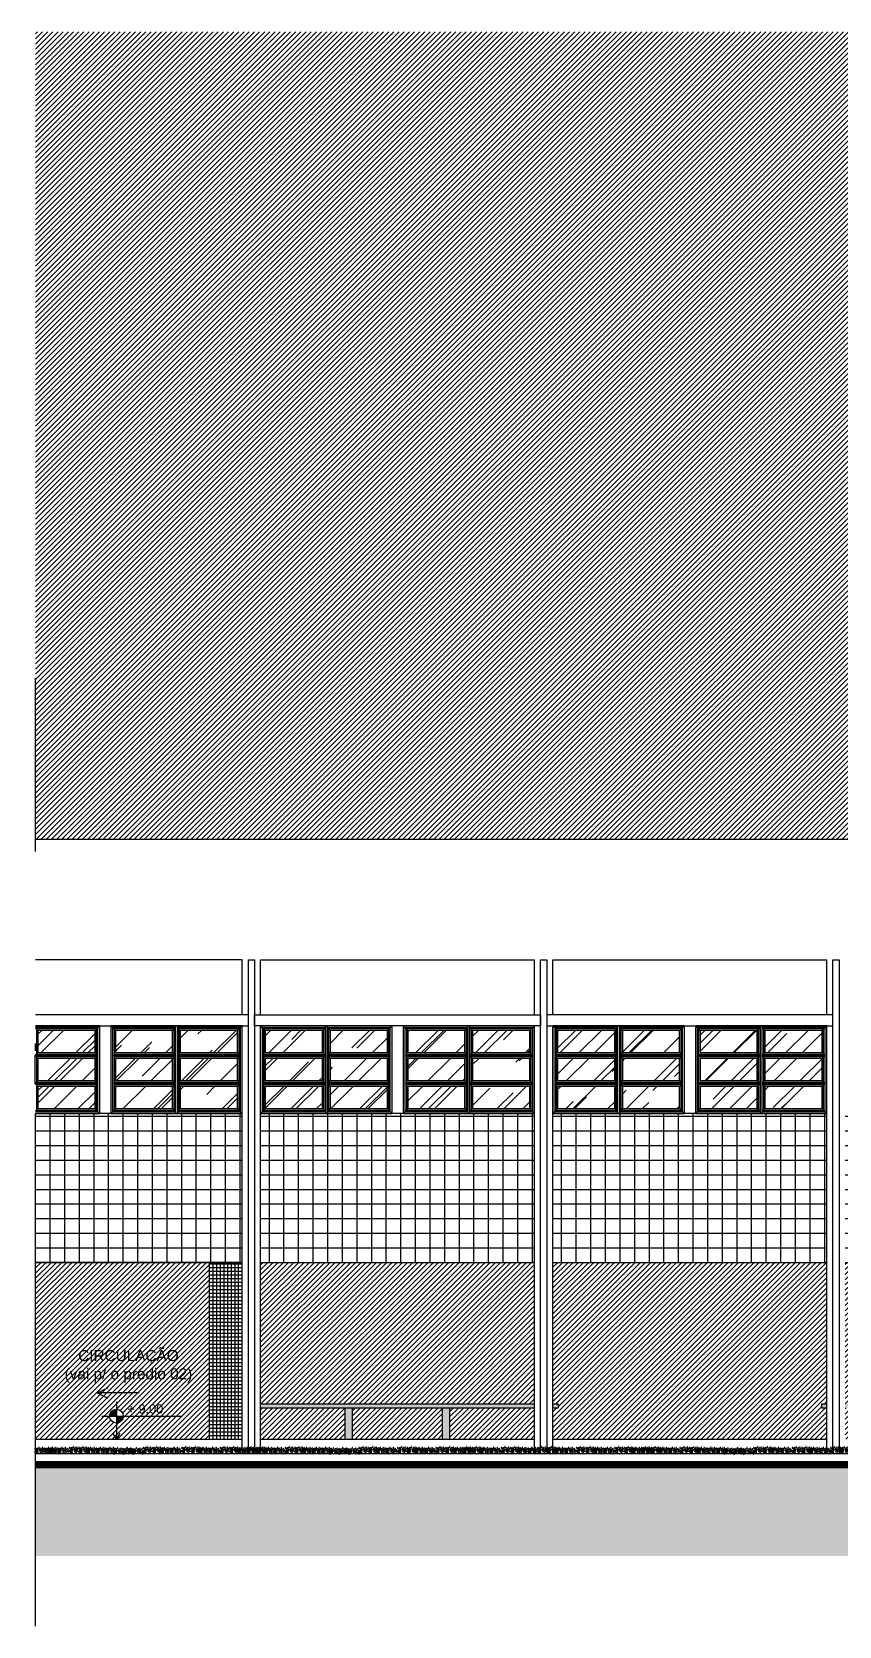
# Model space of a CAD drawing. Header units: metres. Extents: x 2440 to 5689, y 77 to 398.
# Drawn here: x 3749.3 to 3760.35, y 177.02 to 198.84 of the extents above; entities that cross this region are included whole.
import ezdxf

# ---------------------------------------------------------------- set-up
doc = ezdxf.new("R2010")
doc.units = ezdxf.units.M
doc.header["$LTSCALE"] = 7
doc.header["$MEASUREMENT"] = 0
doc.linetypes.add('DASHDOT', pattern=[1, 0.5, -0.25, 0, -0.25])
for name, color, linetype in [('COTA DE NÍVEL', 7, 'Continuous'), ('HACHURA', 251, 'Continuous'), ('HACHURA PISOS', 250, 'Continuous'), ('PENA 01', 1, 'Continuous'), ('PENA 02', 2, 'Continuous'), ('PENA 03', 3, 'Continuous'), ('PENA 06', 6, 'Continuous'), ('VEG_PLANTAS', 94, 'Continuous')]:
    doc.layers.add(name, color=color, linetype=linetype)
doc.layers.add('texto', color=3, linetype='Continuous', lineweight=25)
doc.styles.add('GRAF', font='GRAF.SHX')
doc.styles.add('Luana', font='arial.ttf')

# ---------------------------------------------------------------- blocks, each defined once
blk = doc.blocks.new('SDFSDF')
at = {"layer": 'HACHURA'}
h = blk.add_hatch(dxfattribs=at)
h.set_pattern_fill('AR-RROOF', color=256, scale=0.5, angle=45, style=0)
h.set_pattern_definition([(45, (-1.735000000000582, 0.06499999999999773), (0.4242640687119287, 1.131370849898476), [7.5, -1, 2.5, -0.5]), (45, (-1.441550685808165, 0.7120027047856887), (-0.8237794000823279, 0.1166726188957805), [1.5, -0.165, 3, -0.375]), (45, (-1.858743686708228, 0.5422970773009173), (1.60159685938753, 2.075358402782517), [4, -0.7, 2, -0.5])])
h.paths.add_polyline_path([(-0.9537500000005821, 1.135000000000019), (-1.735000000000582, 1.135000000000019), (-1.735000000000127, 0.8316667000001132), (-0.9537500000001273, 0.8316667000001132)])
h.paths.add_polyline_path([(-0.9537500000001273, 0.7516667000001291), (-1.735000000000127, 0.7516667000001291), (-1.735000000000582, 0.4483333300001107), (-0.9537500000005821, 0.4483333300001107)])
h.paths.add_polyline_path([(-0.9537500000005821, 0.368333330000098), (-1.735000000000582, 0.3683333300000982), (-1.735000000000582, 0.06500000000011141), (-0.9537500000005821, 0.06500000000011141)])
h.paths.add_polyline_path([(-0.06500000000050932, 0.3683333299999845), (-0.8487500000010186, 0.3683333300000982), (-0.8487500000010186, 0.06500000000011141), (-0.0650000000005091, 0.06499999999999773)])
h.paths.add_polyline_path([(-0.06500000000005435, 0.7516667000000155), (-0.8487500000005639, 0.7516667000001291), (-0.8487500000010186, 0.4483333300001107), (-0.06500000000050954, 0.448333329999997)])
h.paths.add_polyline_path([(-0.0650000000005091, 1.134999999999906), (-0.8487500000010186, 1.135000000000019), (-0.8487500000005639, 0.8316667000001132), (-0.06500000000005457, 0.8316666999999995)])
at = {"layer": 'PENA 01'}
for p, q in [((-1.774999999999636, 1.175000000000011), (-1.774999999999636, 0.02500000000011937)), ((-0.9137500000008003, 1.200000000000017), (-0.9137500000008003, 1.13686837721616e-13)), ((-0.8887500000008004, 1.200000000000017), (-0.8887500000008004, 1.13686837721616e-13)), ((-0.8887500000000728, 1.175000000000011), (-0.8887500000000728, 0.02500000000011937))]:
    blk.add_line(p, q, dxfattribs=at)
for points in [[(0, 1.199999999999903), (-1.800000000000182, 1.200000000000017), (-1.800000000000182, 1.13686837721616e-13), (0, 0)], [(-1.774999999999181, 0.7916667000001212), (-0.9137499999992542, 0.7916667000001212), (-0.913749999999709, 1.175000000000011), (-1.774999999999636, 1.175000000000011)], [(-1.754999999999654, 0.8116667000001314), (-0.9337499999996908, 0.8116667000001314), (-0.9337500000001455, 1.155000000000001), (-1.755000000000109, 1.155000000000001)], [(-1.735000000000127, 0.8316667000001132), (-0.9537500000001273, 0.8316667000001132), (-0.9537500000005821, 1.135000000000019), (-1.735000000000582, 1.135000000000019)], [(-0.888749999999618, 0.7916667000001212), (-0.02499999999918145, 0.7916667000000075), (-0.0249999999996362, 1.174999999999898), (-0.8887500000000728, 1.175000000000011)], [(-0.868750000000091, 0.8116667000001314), (-0.04499999999961801, 0.8116667000000177), (-0.04500000000007276, 1.154999999999887), (-0.8687500000005457, 1.155000000000001)], [(-0.8487500000005639, 0.8316667000001132), (-0.06500000000005457, 0.8316666999999995), (-0.06500000000050932, 1.134999999999906), (-0.8487500000010186, 1.135000000000019)], [(-1.774999999999636, 0.4083333300001186), (-0.913749999999709, 0.4083333300001186), (-0.9137499999992542, 0.7916667000001212), (-1.774999999999181, 0.7916667000001212)], [(-1.755000000000109, 0.4283333300001004), (-0.9337500000001455, 0.4283333300001004), (-0.9337499999996908, 0.7716667000001394), (-1.754999999999654, 0.7716667000001394)], [(-1.735000000000582, 0.4483333300001107), (-0.9537500000005821, 0.4483333300001107), (-0.9537500000001273, 0.7516667000001291), (-1.735000000000127, 0.7516667000001291)], [(-0.8887500000000728, 0.4083333300001186), (-0.0249999999996362, 0.4083333300000049), (-0.02499999999918145, 0.7916667000000075), (-0.888749999999618, 0.7916667000001212)], [(-0.8687500000005457, 0.4283333300001004), (-0.04500000000007276, 0.4283333299999867), (-0.04499999999961801, 0.7716667000000257), (-0.868750000000091, 0.7716667000001394)], [(-0.8487500000010186, 0.4483333300001107), (-0.06500000000050932, 0.448333329999997), (-0.06500000000005457, 0.7516667000000155), (-0.8487500000005639, 0.7516667000001291)], [(-1.774999999999636, 0.02500000000011937), (-0.913749999999709, 0.02500000000011937), (-0.913749999999709, 0.4083333300001186), (-1.774999999999636, 0.4083333300001186)], [(-1.755000000000109, 0.04500000000010118), (-0.9337500000001455, 0.04500000000010118), (-0.9337500000001455, 0.3883333300001084), (-1.755000000000109, 0.3883333300001084)], [(-1.735000000000582, 0.06500000000011141), (-0.9537500000005821, 0.06500000000011141), (-0.9537500000005821, 0.3683333300000982), (-1.735000000000582, 0.3683333300000982)], [(-0.8887500000000728, 0.02500000000011937), (-0.0249999999996362, 0.02500000000000568), (-0.0249999999996362, 0.4083333300000049), (-0.8887500000000728, 0.4083333300001186)], [(-0.8687500000005457, 0.04500000000010118), (-0.04500000000007276, 0.04499999999998749), (-0.04500000000007276, 0.3883333299999947), (-0.8687500000005457, 0.3883333300001084)], [(-0.8487500000010186, 0.06500000000011141), (-0.06500000000050932, 0.06499999999999773), (-0.06500000000050932, 0.3683333299999845), (-0.8487500000010186, 0.3683333300000982)]]:
    blk.add_lwpolyline(points, close=True, dxfattribs=at)
for points in [[(-1.800000000000182, 1.200000000000102), (-1.735000000000582, 1.135000000000019)], [(-0.913749999999709, 1.175000000000011), (-1.774999999999636, 1.175000000000011), (-1.774999999999636, 0.02500000000011937), (-0.913749999999709, 0.02500000000011937)], [(-1.774999999999636, 0.02500000000011937), (-0.913749999999709, 0.02500000000011937), (-0.913749999999709, 1.175000000000011), (-1.774999999999636, 1.175000000000011)], [(-0.9537500000005821, 1.135000000000019), (-0.913749999999709, 1.175000000000011)], [(-0.8887500000000728, 0.02500000000011937), (-0.0249999999996362, 0.02500000000000568), (-0.0249999999996362, 1.174999999999898), (-0.8887500000000728, 1.175000000000011)], [(-0.8887500000000728, 1.175000000000011), (-0.8487500000010186, 1.135000000000019)], [(-0.06500000000050932, 1.134999999999906), (0, 1.199999999999989)], [(-0.9537500000001273, 0.8316667000001132), (-0.9137499999992542, 0.7916667000001212)], [(-0.9537500000001273, 0.7516667000001291), (-0.9137499999992542, 0.7916667000001212)], [(-0.8487500000005639, 0.8316667000001132), (-0.888749999999618, 0.7916667000001212)], [(-0.888749999999618, 0.7916667000001212), (-0.8487500000005639, 0.7516667000001291)], [(-0.06500000000005457, 0.8316666999999995), (-0.02499999999918145, 0.7916667000000075)], [(-0.06500000000005457, 0.7516667000000155), (-0.02499999999918145, 0.7916667000000075)], [(-0.9537500000005821, 0.4483333300001107), (-0.913749999999709, 0.4083333300001186)], [(-0.8487500000010186, 0.4483333300001107), (-0.8887500000000728, 0.4083333300001186)], [(-0.06500000000050932, 0.448333329999997), (-0.0249999999996362, 0.4083333300000049)], [(-0.9537500000005821, 0.3683333300000982), (-0.913749999999709, 0.4083333300001186)], [(-0.8887500000000728, 0.4083333300001186), (-0.8487500000010186, 0.3683333300000982)], [(-0.06500000000050932, 0.3683333299999845), (-0.0249999999996362, 0.4083333300000049)], [(-1.735000000000582, 0.06500000000011141), (-1.800000000000182, 0)], [(-0.9537500000005821, 0.06500000000011141), (-0.913749999999709, 0.02500000000011937)], [(-0.8487500000010186, 0.06500000000011141), (-0.8887500000000728, 0.02500000000011937)], [(-0.06500000000050932, 0.06499999999999773), (0, -8.526512829121202e-14)]]:
    blk.add_lwpolyline(points, dxfattribs=at)
blk = doc.blocks.new('NIV02')
h = blk.add_hatch(color=256)
h.paths.add_polyline_path([(-43.08798214372393, -49.02922773002917, 0.4142135623730951), (-44.59234559443733, -50.53359118074257), (-43.08798214372393, -50.53359118074257)])
h.paths.add_polyline_path([(-43.08798214372393, -52.03795463145597, 0.4142135623730951), (-41.58361869301053, -50.53359118074257), (-43.08798214372393, -50.53359118074257)])
for p, q in [((-43.08798214372393, -47.3822175101738), (-43.08798214372393, -55.57883228363895)), ((-46.27430931333186, -50.53359118074257), (-28.67982759653792, -50.53359118074257))]:
    blk.add_line(p, q)
blk.add_lwpolyline([(-42.35976431650299, -54.31752200791485), (-43.08798214372393, -55.57883228363895), (-43.81619997094488, -54.31752200791485)])
blk.add_circle((-43.08798214372393, -50.53359118074257), 1.504363450713398)
at = {"style": 'GRAF'}
blk.add_attdef('ELEV', (-40.66293629551796, -49.96256487468508), '', height=1.261310275724094, dxfattribs=at)
blk = doc.blocks.new('cacho6')
for centre, radius in [((-0.4162314897766209, 0.2422481668974825), 0.018353002582938), ((-0.3253869985356631, 0.2837365421311855), 0.0155581419045886), ((-0.2553069579882532, 0.2603993304662548), 0.0103822299248157), ((-0.1592713517848807, 0.3096667754603004), 0.0082006619767601), ((-0.0424712857318923, 0.2215039792806355), 0.0116054156875608), ((0.0146309651204746, 0.2526202607059105), 0.0183358022910445), ((0.1277052912489012, 0.2837365421309226), 0.0155581419045886), ((0.197785331796311, 0.2603993304659902), 0.0103822299248157), ((0.2938209379996834, 0.3096667754600357), 0.0082006619767601), ((0.4106210040526719, 0.2215039792803708), 0.0116054156875608), ((0.4677232549050388, 0.2526202607056458), 0.0183358022910445)]:
    blk.add_circle(centre, radius)
blk.add_arc((0.0368608000079434, 0.2422481668972178), 0.018353002582938, 202.9972204517854, 106.9767355820522)
for points, knots in [([(0, 0), (0.0168866115852637, 0.0129986778744744), (0.0487822139055965, 0.0389975826048446), (-0.0348721634708511, 0.0094002811660534), (-0.0423037393430548, 0.0945211168862947), (-0.0622960062190003, 0.0178862296488571), (-0.1764361591630603, 0.07331009418915), (-0.0405341420246117, 0.0710347041745649), (0.0784166213317121, 0.1167524509603481), (-0.0488515351239869, 0.0777765045061667), (0.0272239206148726, 0.2140740318109557), (-0.0667766707535122, 0.0680650442400808), (-0.0757106310377651, 0.2553915126321051), (-0.1038089232166186, 0.0707165699342998), (-0.1610390547265439, 0.2146285296095876), (0.0421737746973463, 0.2566836193728701), (-0.2970566023272596, 0.3037150450867507), (-0.125540831028971, 0.1125482674422749), (-0.2282824235411311, 0.2099274555710107), (-0.3212696669170469, 0.0939032807642519), (-0.1294788074087165, 0.1219606013547061), (-0.3501784961230925, -0.0046334894679667), (-0.3104480048872489, 0.1421474320336333), (-0.2526543876659986, 0.2297172060601529), (-0.4529463456651542, 0.2302710205234977), (-0.2719371325075599, 0.1279642726088586), (-0.4055539254846821, 0.0645002587488755), (-0.4478840796213321, 0.1295191552484312), (-0.4633377620424, 0.2183871557367745), (-0.5219578574532023, 0.1325064498414825), (-0.4277693066027127, 0.0909797677271431), (-0.4436301057888841, 0.0307177892529378), (-0.4530922897845642, 2.558e-13)], [0.0119653373187085, 0.0119653373187085, 0.0119653373187085, 0.0119653373187085, 0.0826093972063695, 0.1695586416530286, 0.2430435373258136, 0.2994075536037553, 0.4003944734615301, 0.5947086107148307, 0.690457771005494, 0.7856281890927757, 0.8915804121933081, 1.001822525838758, 1.123847518083621, 1.25155969898691, 1.356811214961988, 1.528140780572524, 1.78369963763388, 1.951889237564539, 2.052489614086571, 2.190103623799917, 2.31820733469182, 2.515510428153343, 2.701394114339793, 2.792269043503961, 2.948062415445121, 3.123128639304652, 3.249217463897882, 3.402203775967889, 3.477690971567545, 3.561629637085665, 3.701910996068317, 3.843182048075233, 3.843182048075233, 3.843182048075233, 3.843182048075233]), ([(0.4530922897845642, -2.647e-13), (0.4699789013698421, 0.0129986778742097), (0.5018745036901607, 0.0389975826045799), (0.4182201263137131, 0.0094002811657905), (0.4107885504415095, 0.0945211168860318), (0.3907962835655638, 0.0178862296485924), (0.2766561306215038, 0.0733100941888854), (0.4125581477599525, 0.0710347041743003), (0.5315089111162763, 0.1167524509600835), (0.4042407546605773, 0.07777650450590201), (0.4803162103994368, 0.2140740318106911), (0.3863156190310519, 0.0680650442398161), (0.3773816587467991, 0.2553915126318405), (0.3492833665679456, 0.0707165699340351), (0.2920532350580345, 0.2146285296093229), (0.4952660644819105, 0.2566836193726072), (0.1560356874573046, 0.3037150450864861), (0.3275514587555932, 0.112548267442012), (0.224809866243433, 0.209927455570746), (0.1318226228675172, 0.0939032807639873), (0.3236134823758476, 0.1219606013544414), (0.1029137936614717, -0.0046334894682314), (0.1426442848973153, 0.1421474320333687), (0.2004379021185656, 0.2297172060598882), (0.00014594411941, 0.230271020523233), (0.1811551572770185, 0.1279642726085939), (0.0475383642998821, 0.0645002587486108), (0.0052082101632323, 0.1295191552481665), (-0.0102454722578358, 0.2183871557365116), (-0.0502522251448454, 0.1597757161877062), (-0.0418230451557662, 0.1356404588979441), (-0.0368148217828122, 0.1280344641553253)], [0.0119653373187085, 0.0119653373187085, 0.0119653373187085, 0.0119653373187085, 0.0826093972063695, 0.1695586416530286, 0.2430435373258136, 0.2994075536037553, 0.4003944734615301, 0.5947086107148307, 0.690457771005494, 0.7856281890927757, 0.8915804121933081, 1.001822525838758, 1.123847518083621, 1.25155969898691, 1.356811214961988, 1.528140780572524, 1.78369963763388, 1.951889237564539, 2.052489614086571, 2.190103623799917, 2.31820733469182, 2.515510428153343, 2.701394114339793, 2.792269043503961, 2.948062415445121, 3.123128639304652, 3.249217463897882, 3.402203775967889, 3.477690971567545, 3.561629637085665, 3.606746477732273, 3.606746477732273, 3.606746477732273, 3.606746477732273]), ([(-0.0006372206962766, 0.0894061299759734), (0.0007318930238682, 0.0876653252858582), (0.0135092958937975, 0.0697082208195514), (0.0121825592891156, 0.0472412135392375), (0.0071939991802452, 0.0257806806731331)], [3.690803195293475, 3.690803195293475, 3.690803195293475, 3.690803195293475, 3.701910996068317, 3.803253898670838, 3.803253898670838, 3.803253898670838, 3.803253898670838])]:
    blk.add_open_spline(points, degree=3, knots=knots)

msp = doc.modelspace()

# ---------------------------------------------------------------- hatches: boundary and pattern name
at = {"layer": 'HACHURA', "true_color": 0x86cacb}
h = msp.add_hatch(dxfattribs=at)
h.set_pattern_fill('LINE,_I', color=133, scale=0.4, angle=45, style=2, double=1)
h.set_pattern_definition([(45, (0, 65.25836661376752), (-0.03535533905932738, 0.03535533905932738), [])])
h.paths.add_polyline_path([(3780.181978139726, 196.6726890729193), (3780.431978139726, 196.6726890729193), (3784.181978139726, 196.6726890729193), (3784.431978139726, 196.6726890729193), (3788.181978139726, 196.6726890729193), (3788.431978139726, 196.6726890729192), (3788.431978139726, 187.7926890729192), (3800.880155672468, 187.7926890729192), (3800.880155672468, 198.8447879800715), (3749.352201125784, 198.8447879800715), (3749.352201125784, 187.7926890729192), (3780.181978139726, 187.7926890729192)])
h.paths.add_polyline_path([(3807.871821061993, 198.8447879800715), (3800.880155672468, 198.8447879800715), (3800.880155672468, 185.3926890729193), (3801.531978139725, 185.3926890729193), (3801.531978139725, 185.2426890729192), (3800.880155672468, 185.2426890729192), (3800.880155672468, 182.1326890729196), (3801.531978139725, 182.1326890729196), (3801.531978139725, 181.9826890729195), (3800.880155672468, 181.9826890729195), (3800.880155672468, 179.5426890729194), (3801.868417977172, 179.5426890729194), (3801.868417977172, 179.7645856503873, -0.4142135623730961), (3801.774143863867, 179.8588597636924, -1), (3801.962692090477, 179.8588597636924, -0.4142135623730961), (3801.868417977172, 179.7645856503873), (3801.868417977172, 179.5426890729194), (3803.301704329441, 179.5426890729194), (3803.301704329441, 179.3826890729194), (3803.479647856799, 179.3826890729194), (3803.479647856799, 179.5426890729194), (3804.471809351835, 179.5426890729194), (3804.471809351835, 179.3726890729194), (3804.771809351835, 179.3726890729194), (3804.771809351835, 179.1926890729194), (3805.071809351835, 179.1926890729194), (3805.071809351835, 179.0126890729194), (3805.371809351836, 179.0126890729194), (3805.371809351836, 178.8326890729194), (3805.671809351835, 178.8326890729194), (3805.671809351835, 178.8126890729194), (3805.671809351835, 178.7126890729194), (3806.635350813645, 178.7126890729194), (3806.635350813645, 178.9345856503875, -0.4142135623730969), (3806.54107670034, 179.0288597636925, -1), (3806.72962492695, 179.0288597636925, -0.4142135623730961), (3806.635350813645, 178.9345856503875), (3806.635350813645, 178.7126890729194), (3807.871821061993, 178.7126890729194)])
h.paths.add_polyline_path([(3801.988477785942, 179.8606018708573), (3802.542664348015, 179.8606018708573), (3802.542664348015, 180.0520667412529), (3801.988477785942, 180.0520667412529)], flags=24)
h.paths.add_polyline_path([(3806.755389305908, 179.0304952883199), (3807.309618500996, 179.0304952883199), (3807.309618500996, 179.2220880577605), (3806.755389305908, 179.2220880577605)], flags=24)
h.paths.add_polyline_path([(3801.141593269977, 180.0558822007795), (3803.073516871615, 180.0558822007795), (3803.073516871615, 180.8013574167868), (3801.141593269977, 180.8013574167868)], flags=24)
h.paths.add_polyline_path([(3761.806556334179, 188.6410130682274), (3764.669202991751, 188.6410130682274), (3764.669202991751, 188.9707265743665), (3761.806556334179, 188.9707265743665)], flags=24)
at = {"layer": 'HACHURA', "ltscale": 1.5}
h = msp.add_hatch(dxfattribs=at)
h.set_pattern_fill('AR-RROOF', color=256, scale=0.5, angle=45, style=0)
h.set_pattern_definition([(45, (2498.694587442998, 77.67180934849709), (0.4242640687119287, 1.131370849898476), [7.5, -1, 2.5, -0.5]), (45, (2498.98803675719, 78.31881205328278), (-0.8237794000823279, 0.1166726188957805), [1.5, -0.165, 3, -0.375]), (45, (2498.57084375629, 78.14910642579801), (1.60159685938753, 2.075358402782517), [4, -0.7, 2, -0.5])])
h.paths.add_polyline_path([(3750.166978139725, 185.1776890729191), (3749.383228139724, 185.1776890729192), (3749.383228139725, 184.8743557729193), (3750.166978139725, 184.8743557729192)])
h.paths.add_polyline_path([(3750.166978139725, 184.7943557729192), (3749.383228139725, 184.7943557729193), (3749.383228139724, 184.4910224029193), (3750.166978139725, 184.4910224029192)])
h.paths.add_polyline_path([(3750.166978139725, 184.4110224029191), (3749.383228139724, 184.4110224029193), (3749.383228139724, 184.1076890729193), (3750.166978139725, 184.1076890729192)])
at = {"layer": 'HACHURA', "true_color": 0x86cacb}
h = msp.add_hatch(dxfattribs=at)
h.set_pattern_fill('LINE,_O', color=133, scale=0.4, angle=45)
h.set_pattern_definition([(45, (0, 0), (-0.03535533905932738, 0.03535533905932738), [])])
h.paths.add_polyline_path([(3761.59031147306, 180.0126890729194), (3760.431978139726, 180.0126890729194), (3760.431978139726, 179.5826890729194), (3761.59031147306, 179.5826890729194)])
h.paths.add_polyline_path([(3762.923644806393, 180.0126890729194), (3761.69031147306, 180.0126890729194), (3761.69031147306, 179.5826890729194), (3762.923644806393, 179.5826890729194)])
h.paths.add_polyline_path([(3763.740030184249, 180.0126890729194), (3763.023644806393, 180.0126890729194), (3763.023644806393, 179.5826890729194), (3763.740030184249, 179.5826890729194)])
h.paths.add_polyline_path([(3760.181978139726, 182.0026890729193), (3756.431978139727, 182.0026890729193), (3756.431978139727, 180.0626890729194), (3756.506978139726, 180.0626890729194), (3756.506978139726, 180.0126890729194), (3756.431978139727, 180.0126890729194), (3756.431978139727, 179.5826890729194), (3760.181978139726, 179.5826890729194), (3760.181978139726, 180.0126890729194), (3760.106978139726, 180.0126890729194), (3760.106978139726, 180.0626890729194), (3760.181978139726, 180.0626890729194)])
h.paths.add_polyline_path([(3763.740030184249, 182.0026890729194), (3760.431978139726, 182.0026890729193), (3760.431978139726, 180.0626890729194), (3763.740030184249, 180.0626890729194)])
h.paths.add_polyline_path([(3751.731978139725, 182.0026890729194), (3749.352201125784, 182.0026890729194), (3749.352201125784, 179.5826890729194), (3750.458100793263, 179.5826890729194), (3750.458100793263, 179.8045856503874, -0.4142135623730948), (3750.363826679958, 179.8988597636925, -1), (3750.552374906568, 179.8988597636925, -0.4142135623730951), (3750.458100793263, 179.8045856503874), (3750.458100793263, 179.5826890729194), (3751.731978139725, 179.5826890729194)])
h.paths.add_polyline_path([(3753.59031147306, 180.0126890729194), (3752.431978139726, 180.0126890729194), (3752.431978139726, 179.5826890729194), (3753.59031147306, 179.5826890729194)])
h.paths.add_polyline_path([(3754.923644806393, 180.0126890729194), (3753.69031147306, 180.0126890729194), (3753.69031147306, 179.5826890729194), (3754.923644806393, 179.5826890729194)])
h.paths.add_polyline_path([(3756.181978139727, 180.0126890729194), (3755.023644806393, 180.0126890729194), (3755.023644806393, 179.5826890729194), (3756.181978139727, 179.5826890729194)])
h.paths.add_polyline_path([(3750.578160602033, 179.9006018708574), (3751.132347164107, 179.9006018708574), (3751.132347164107, 180.092066741253), (3750.578160602033, 180.092066741253)], flags=24)
h.paths.add_polyline_path([(3749.709964606226, 180.3022091980537), (3751.532167880442, 180.3022091980537), (3751.532167880442, 180.8638735909596), (3749.709964606226, 180.8638735909596)], flags=24)
edge = h.paths.add_edge_path()
edge.add_line((3756.156623081188, 180.4980230932265), (3756.177037014789, 180.416397964419))
edge = h.paths.add_edge_path()
edge.add_line((3755.46961923179, 180.4027886753514), (3755.442410855521, 180.5320361140295))
edge = h.paths.add_edge_path()
edge.add_line((3755.544439716064, 180.4095933198852), (3755.524035984329, 180.5048175358945))
edge = h.paths.add_edge_path()
edge.add_line((3755.904953252097, 180.0626890729194), (3755.816523478756, 180.0354806966502))
edge = h.paths.add_edge_path()
edge.add_line((3755.666872308343, 180.1647179334624), (3755.632869489405, 180.1103011809241))
edge = h.paths.add_edge_path()
edge.add_line((3755.816523478756, 180.0354806966502), (3755.809718834222, 180.1511086443949))
edge = h.paths.add_edge_path()
edge.add_line((3755.564843447799, 180.1171058254578), (3755.558038803266, 180.1579132889287))
edge = h.paths.add_edge_path()
edge.add_line((3755.503632252593, 180.1783170206641), (3755.517231339795, 180.0558844283857))
edge = h.paths.add_edge_path()
edge.add_line((3755.578452736867, 180.0966918918565), (3755.612455555804, 180.144314201727))
edge = h.paths.add_edge_path()
edge.add_line((3755.728093705415, 180.0286760521165), (3755.585247179535, 180.0354806966502))
edge = h.paths.add_edge_path()
edge.add_line((3755.564843447799, 180.0898974491886), (3755.544439716064, 180.0898974491886))
edge = h.paths.add_edge_path(flags=16)
edge.add_line((3755.578452736867, 180.0898974491886), (3755.564843447799, 180.0898974491886))
edge = h.paths.add_edge_path()
edge.add_line((3755.578452736867, 180.0898974491886), (3755.564843447799, 180.1171058254578))
edge = h.paths.add_edge_path()
edge.add_line((3755.585247179535, 180.0354806966502), (3755.578452736867, 180.0966918918565))
edge = h.paths.add_edge_path()
edge.add_line((3755.816523478756, 180.0354806966502), (3755.728093705415, 180.0286760521165))
edge = h.paths.add_edge_path()
edge.add_line((3755.510426695261, 180.3347728356114), (3755.53763507153, 180.3415672782793))
edge = h.paths.add_edge_path()
edge.add_line((3755.530830426997, 180.3415672782793), (3755.510426695261, 180.3755802990822))
edge = h.paths.add_edge_path()
edge.add_line((3755.544439716064, 180.2259393305346), (3755.503632252593, 180.2599523513376))
edge = h.paths.add_edge_path()
edge.add_line((3755.53763507153, 180.2259393305346), (3755.503632252593, 180.1783170206641))
edge = h.paths.add_edge_path()
edge.add_line((3755.503632252593, 180.2599523513376), (3755.483218318992, 180.3007598148084))
edge = h.paths.add_edge_path()
edge.add_line((3755.490022963525, 180.416397964419), (3755.462814587257, 180.3959942326835))
edge = h.paths.add_edge_path()
edge.add_line((3755.510426695261, 180.3755802990822), (3755.490022963525, 180.416397964419))
edge = h.paths.add_edge_path()
edge.add_line((3755.483218318992, 180.3007598148084), (3755.510426695261, 180.3347728356114))
edge = h.paths.add_edge_path()
edge.add_line((3755.462814587257, 180.3143589020101), (3755.483218318992, 180.3075644593422))
edge = h.paths.add_edge_path()
edge.add_line((3755.462814587257, 180.3959942326835), (3755.462814587257, 180.3143589020101))
edge = h.paths.add_edge_path()
edge.add_line((3755.68048159741, 180.2259393305346), (3755.68048159741, 180.3415672782793))
edge = h.paths.add_edge_path()
edge.add_line((3755.585247179535, 180.2939551702747), (3755.585247179535, 180.3143589020101))
edge = h.paths.add_edge_path()
edge.add_line((3755.68048159741, 180.1647179334624), (3755.700885329145, 180.1375095571933))
edge = h.paths.add_edge_path()
edge.add_line((3755.612455555804, 180.144314201727), (3755.660077865674, 180.1647179334624))
edge = h.paths.add_edge_path()
edge.add_line((3755.68048159741, 180.2123300414671), (3755.68048159741, 180.2259393305346))
edge = h.paths.add_edge_path()
edge.add_line((3755.68048159741, 180.2123300414671), (3755.660077865674, 180.1919263097316))
edge = h.paths.add_edge_path()
edge.add_line((3755.68048159741, 180.1715225779962), (3755.68048159741, 180.2123300414671))
edge = h.paths.add_edge_path(flags=16)
edge.add_line((3755.660077865674, 180.1647179334624), (3755.666872308343, 180.1647179334624))
edge = h.paths.add_edge_path()
edge.add_line((3755.660077865674, 180.1511086443949), (3755.68048159741, 180.1647179334624))
edge = h.paths.add_edge_path()
edge.add_line((3755.632869489405, 180.4368016961544), (3755.632869489405, 180.4572054278898))
edge = h.paths.add_edge_path()
edge.add_line((3755.68048159741, 180.3415672782793), (3755.646468576607, 180.382384943616))
edge = h.paths.add_edge_path()
edge.add_line((3756.020581199842, 180.0558844283857), (3756.00698211264, 180.1579132889287))
edge = h.paths.add_edge_path()
edge.add_line((3756.00698211264, 180.1579132889287), (3755.986578380905, 180.0626890729194))
edge = h.paths.add_edge_path()
edge.add_line((3756.07499795238, 180.0490797838519), (3756.020581199842, 180.0558844283857))
edge = h.paths.add_edge_path()
edge.add_line((3755.986578380905, 180.0626890729194), (3755.904953252097, 180.0626890729194))
edge = h.paths.add_edge_path()
edge.add_line((3756.115815617717, 180.3687756545485), (3756.054594220645, 180.4368016961544))
edge = h.paths.add_edge_path()
edge.add_line((3756.020581199842, 180.4572054278898), (3756.040995133443, 180.3959942326835))
edge = h.paths.add_edge_path()
edge.add_line((3756.170232370256, 180.382384943616), (3756.115815617717, 180.3687756545485))
edge = h.paths.add_edge_path()
edge.add_line((3756.177037014789, 180.416397964419), (3756.170232370256, 180.382384943616))
edge = h.paths.add_edge_path()
edge.add_line((3755.755302081684, 180.7156901033801), (3755.918552339299, 180.7020808143126))
edge = h.paths.add_edge_path()
edge.add_line((3755.721299262747, 180.8993440927307), (3755.741702994482, 180.8109143193894))
edge = h.paths.add_edge_path()
edge.add_line((3755.571648092333, 180.7837059431202), (3755.564843447799, 180.8517319847261))
edge = h.paths.add_edge_path()
edge.add_line((3755.442410855521, 180.5320361140295), (3755.524035984329, 180.5320361140295))
edge = h.paths.add_edge_path()
edge.add_line((3755.653273221141, 180.6476640617742), (3755.660077865674, 180.6680779953755))
edge = h.paths.add_edge_path()
edge.add_line((3755.524035984329, 180.5048175358945), (3755.524035984329, 180.5456352012312))
edge = h.paths.add_edge_path()
edge.add_line((3755.68048159741, 180.722484546048), (3755.74849743715, 180.7360938351156))
edge = h.paths.add_edge_path()
edge.add_line((3755.660077865674, 180.6680779953755), (3755.707689973679, 180.7020808143126))
edge = h.paths.add_edge_path()
edge.add_line((3755.578452736867, 180.7428984796493), (3755.592051824069, 180.7156901033801))
edge = h.paths.add_edge_path()
edge.add_line((3755.592051824069, 180.7156901033801), (3755.612455555804, 180.7156901033801))
edge = h.paths.add_edge_path()
edge.add_line((3755.660077865674, 180.6680779953755), (3755.639674133939, 180.6884817271109))
edge = h.paths.add_edge_path()
edge.add_line((3755.639674133939, 180.6884817271109), (3755.619260200338, 180.7020808143126))
edge = h.paths.add_edge_path()
edge.add_line((3755.639674133939, 180.6884817271109), (3755.68048159741, 180.722484546048))
edge = h.paths.add_edge_path()
edge.add_line((3755.762106726218, 180.7837059431202), (3755.762106726218, 180.8177189639231))
edge = h.paths.add_edge_path()
edge.add_line((3755.74849743715, 180.7701068559185), (3755.762106726218, 180.7837059431202))
edge = h.paths.add_edge_path()
edge.add_line((3755.762106726218, 180.8177189639231), (3755.741702994482, 180.8177189639231))
edge = h.paths.add_edge_path()
edge.add_line((3755.74849743715, 180.7360938351156), (3755.768911370752, 180.7156901033801))
edge = h.paths.add_edge_path()
edge.add_line((3756.07499795238, 180.6680779953755), (3756.095411885982, 180.6476640617742))
edge = h.paths.add_edge_path()
edge.add_line((3756.07499795238, 180.6680779953755), (3756.07499795238, 180.6272603300388))
edge = h.paths.add_edge_path()
edge.add_line((3756.000177468106, 180.6680779953755), (3756.068203509712, 180.5728435775004))
edge = h.paths.add_edge_path()
edge.add_line((3756.07499795238, 180.6272603300388), (3756.088607241448, 180.6068565983034))
edge = h.paths.add_edge_path()
edge.add_line((3756.095411885982, 180.6476640617742), (3756.129424906785, 180.5728435775004))
edge = h.paths.add_edge_path()
edge.add_line((3756.129424906785, 180.5660389329666), (3756.156623081188, 180.4980230932265))
edge = h.paths.add_edge_path()
edge.add_line((3756.07499795238, 180.5660389329666), (3756.095411885982, 180.5728435775004))
edge = h.paths.add_edge_path()
edge.add_line((3756.088607241448, 180.6068565983034), (3756.095411885982, 180.5728435775004))
edge = h.paths.add_edge_path()
edge.add_line((3756.095411885982, 180.5728435775004), (3756.129424906785, 180.5660389329666))
edge = h.paths.add_edge_path()
edge.add_line((3756.03419048891, 180.7496929223172), (3756.07499795238, 180.6680779953755))
h = msp.add_hatch(dxfattribs=at)
h.set_pattern_fill('LINE,_O', color=133, scale=0.4, angle=45)
h.set_pattern_definition([(45, (3752.431978139726, 180.0626890729194), (-0.03535533905932738, 0.03535533905932738), [])])
h.paths.add_polyline_path([(3752.431978139726, 182.0026890729194), (3752.431978139726, 180.0626890729194), (3756.181978139727, 180.0626890729194), (3756.181978139727, 182.0026890729193)])
at = {"layer": 'HACHURA PISOS', "ltscale": 1.5}
h = msp.add_hatch(dxfattribs=at)
h.set_pattern_fill('_USER', color=256, scale=0.2, style=0, double=1, pattern_type=0)
h.set_pattern_definition([(0, (3749.352201125784, 182.0026890729193), (0, 0.2), []), (90, (3749.352201125784, 182.0026890729193), (-0.2, 1.224646799147353e-17), [])])
h.paths.add_polyline_path([(3752.181978139726, 184.0426890729192), (3749.352201125784, 184.0426890729192), (3749.352201125784, 182.0026890729194), (3752.181978139726, 182.0026890729194)])
h.paths.add_polyline_path([(3756.181978139727, 184.0426890729192), (3752.431978139726, 184.0426890729192), (3752.431978139726, 182.0026890729194), (3756.181978139727, 182.0026890729193)])
h.paths.add_polyline_path([(3760.181978139726, 184.0426890729192), (3756.431978139727, 184.0426890729192), (3756.431978139727, 182.0026890729193), (3760.181978139726, 182.0026890729193)])
h.paths.add_polyline_path([(3763.740030184249, 184.0426890729192), (3760.431978139726, 184.0426890729192), (3760.431978139726, 182.0026890729193), (3763.740030184249, 182.0026890729194)])
at = {"layer": 'HACHURA PISOS'}
h = msp.add_hatch(dxfattribs=at)
h.set_pattern_fill('_USER,_O', color=256, scale=0.05, double=1, pattern_type=0)
h.set_pattern_definition([(0, (3751.731978139725, 179.5826890729194), (0, 0.05), []), (90, (3751.731978139725, 179.5826890729194), (-0.05, 3.061616997868383e-18), [])])
h.paths.add_polyline_path([(3752.181978139726, 182.0026890729194), (3751.731978139725, 182.0026890729194), (3751.731978139725, 179.5826890729194), (3752.181978139726, 179.5826890729194)])
at = {"layer": 'PENA 01'}
h = msp.add_hatch(dxfattribs=at)
h.set_pattern_fill('EARTH', color=256, scale=0.75, angle=45, style=0, double=1)
h.set_pattern_definition([(45, (3846.595544024471, 246.2438593999887), (2.775557561562891e-17, 0.2651650429449554), [0.1875, -0.1875]), (45, (3846.545825578919, 246.2935778455408), (2.775557561562891e-17, 0.2651650429449554), [0.1875, -0.1875]), (45, (3846.496107133366, 246.343296291093), (2.775557561562891e-17, 0.2651650429449554), [0.1875, -0.1875]), (135, (3846.496107133366, 246.3764419214611), (-0.2651650429449553, 5.551115123125783e-17), [0.1875, -0.1875]), (135, (3846.545825578919, 246.4261603670133), (-0.2651650429449553, 5.551115123125783e-17), [0.1875, -0.1875]), (135, (3846.595544024471, 246.4758788125655), (-0.2651650429449553, 5.551115123125783e-17), [0.1875, -0.1875])])
h.paths.add_polyline_path([(3803.301704329441, 179.2326890729194), (3778.549313148111, 179.2326890729194), (3778.549313148111, 179.3126890729194), (3776.754643131339, 179.3126890729194), (3776.754643131339, 179.2326890729194), (3768.184453559044, 179.2326890729194), (3768.184453559044, 179.4326890729194), (3764.431978139723, 179.4326890729194), (3764.431978139723, 179.2326890729194), (3749.352201125784, 179.2326890729194), (3749.352201125784, 177.9837178394009), (3803.301704329441, 177.9837178394009)])
at = {"layer": 'PENA 02'}
h = msp.add_hatch(dxfattribs=at)
h.set_pattern_fill('AR-SAND', color=256, scale=0.025, style=0)
h.set_pattern_definition([(37.50000000000001, (3760.106978139726, 178.5826890729194), (-0.001574833952740204, 0.04817059422532897), [0, -0.03800000000000001, 0, -0.0425, 0, -0.040625]), (7.499999999999999, (3760.106978139726, 178.5826890729194), (0.04424441763169318, 0.07055365163074351), [0, -0.0205, 0, -0.03425, 0, -0.013125]), (327.5, (3760.076228139726, 178.5826890729194), (0.07785354654378739, 0.0001414763384241235), [0, -0.0125, 0, -0.04500000000000001, 0, -0.05875]), (317.5, (3760.076228139726, 178.5826890729194), (0.07515316511430735, 0.02194188912335623), [0, -0.00625, 0, -0.0295, 0, -0.03375])])
h.paths.add_polyline_path([(3753.69031147306, 180.0126890729194), (3753.59031147306, 180.0126890729194), (3753.59031147306, 179.5826890729194), (3753.69031147306, 179.5826890729194)])
h.paths.add_polyline_path([(3755.023644806393, 180.0126890729194), (3754.923644806393, 180.0126890729194), (3754.923644806393, 179.5826890729194), (3755.023644806393, 179.5826890729194)])
h.paths.add_polyline_path([(3756.181978139728, 180.0126890729194), (3756.181978139727, 180.0626890729194), (3752.431978139726, 180.0626890729194), (3752.431978139726, 180.0126890729194)])
h.paths.add_polyline_path([(3756.431978139726, 180.0626890729194), (3756.431978139727, 180.0126890729194), (3756.506978139726, 180.0126890729194), (3756.506978139726, 180.0626890729194)])
h = msp.add_hatch(dxfattribs=at)
h.set_pattern_fill('AR-SAND', color=256, scale=0.025, style=0)
h.set_pattern_definition([(37.50000000000001, (7350.357063377945, 659.3464915041902), (-0.001574833952740204, 0.04817059422532897), [0, -0.03800000000000001, 0, -0.0425, 0, -0.040625]), (7.499999999999999, (7350.357063377945, 659.3464915041902), (0.04424441763169318, 0.07055365163074351), [0, -0.0205, 0, -0.03425, 0, -0.013125]), (327.5, (7350.326313377946, 659.3464915041902), (0.07785354654378739, 0.0001414763384241235), [0, -0.0125, 0, -0.04500000000000001, 0, -0.05875]), (317.5, (7350.326313377946, 659.3464915041902), (0.07515316511430735, 0.02194188912335623), [0, -0.00625, 0, -0.0295, 0, -0.03375])])
h.paths.add_polyline_path([(3762.056540017495, 180.0510556744819), (3762.050190017495, 180.0520974713569), (3761.960225365131, 180.0520974713569), (3761.957056167397, 180.0489224713569), (3761.941586738036, 180.0126890729194), (3762.060461516089, 180.0126890729194)])
h.paths.add_polyline_path([(3762.278790017495, 180.0468140729194), (3762.263973867593, 180.0447056744819), (3762.251273867592, 180.0531640729195), (3762.211056167397, 180.0531640729195), (3762.194123092447, 180.0510556744819), (3762.190934946011, 180.0126890729194), (3762.290831368288, 180.0126890729194)])
h.paths.add_polyline_path([(3761.69031147306, 180.0126890729194), (3761.59031147306, 180.0126890729194), (3761.59031147306, 179.5826890729194), (3761.69031147306, 179.5826890729194)])
h.paths.add_polyline_path([(3763.023644806393, 180.0126890729194), (3762.923644806393, 180.0126890729194), (3762.923644806393, 179.5826890729194), (3763.023644806393, 179.5826890729194)])
h.paths.add_polyline_path([(3762.598406554978, 180.0531640729794), (3762.593786816724, 180.0126890729193), (3762.618900371122, 180.0126890729193), (3762.621690017495, 180.0510556744817), (3762.625923867593, 180.0531640729196), (3762.623806554971, 180.0574056744812), (3762.62436871894, 180.0626890729195), (3762.599378583102, 180.0626890729195)])
h.paths.add_polyline_path([(3762.056540017496, 180.0510556744818), (3762.056540017495, 180.0626890729195), (3761.964465405068, 180.0626890729195), (3761.961290017494, 180.0531640729187), (3761.960225365131, 180.0520974713569), (3762.050190017495, 180.0520974713569)])
h.paths.add_polyline_path([(3762.145440017495, 180.0126890729194), (3762.145440017494, 180.0626890729195), (3762.12748179752, 180.0626890729195), (3762.121689733295, 180.0126890729194)])
h.paths.add_polyline_path([(3762.440221966157, 180.0126890729193), (3762.423335238238, 180.0626890729196), (3762.196768667397, 180.0626890729195), (3762.196768667397, 180.0513850845925), (3762.211056167398, 180.0531640729195), (3762.251273867592, 180.0531640729194), (3762.263973867593, 180.044705674482), (3762.278790017495, 180.0468140729194), (3762.290831368287, 180.0126890729194)])
h.paths.add_polyline_path([(3762.473523867593, 180.0489224713556), (3762.49045655497, 180.0150640729211), (3762.498394151864, 180.0626890729195), (3762.468935000405, 180.0626890729195)])
h.paths.add_polyline_path([(3763.740030184249, 180.0126890729194), (3763.740030184249, 180.0626890729194), (3762.746928830937, 180.0626890729194), (3762.748690017494, 180.0574056744819), (3762.751865017495, 180.0574056744819), (3762.753860834956, 180.0126890729194)])
h.paths.add_polyline_path([(3764.431978139723, 180.0626890729194), (3764.431978139723, 180.0126890729194), (3764.506978139726, 180.0126890729194), (3764.506978139726, 180.0626890729194)])
h.paths.add_polyline_path([(3760.431978139726, 180.0626890729194), (3760.431978139726, 180.0126890729194), (3761.791895541992, 180.0126890729194), (3761.796190017495, 180.0510556744803), (3761.800665637109, 180.0626890729195)])
h.paths.add_polyline_path([(3760.181978139727, 180.0126890729194), (3760.181978139726, 180.0626890729194), (3760.106978139726, 180.0626890729194), (3760.106978139726, 180.0126890729194)])

# ---------------------------------------------------------------- linework, layer by layer
at = {"layer": 'HACHURA'}
for p, q in [((3752.181978139726, 184.0426890729191), (3749.352201125784, 184.0426890729191)), ((3756.181978139726, 184.0426890729191), (3752.431978139725, 184.0426890729191)), ((3760.181978139727, 184.0426890729191), (3756.431978139726, 184.0426890729191))]:
    msp.add_line(p, q, dxfattribs=at)
at = {"layer": 'HACHURA PISOS'}
msp.add_line((3752.181978139726, 184.0426890729193), (3749.352201125784, 184.0426890729193), dxfattribs=at)
at = {"layer": 'PENA 01'}
for p, q in [((3756.181978139726, 180.0626890729194), (3756.181978139726, 182.0026890729194)), ((3756.431978139726, 180.0626890729194), (3756.431978139726, 182.0026890729194)), ((3756.181978139726, 179.5826890729194), (3756.181978139726, 180.0126890729194)), ((3756.181978139726, 179.5826890729194), (3756.181978139726, 180.0126890729194)), ((3756.431978139726, 179.5826890729194), (3756.431978139726, 180.0126890729194)), ((3756.431978139726, 179.5826890729194), (3756.431978139726, 180.0126890729194))]:
    msp.add_line(p, q, dxfattribs=at)
for points in [[(3752.264478139727, 186.1426890729193), (3752.349478139726, 186.1426890729193), (3752.349478139726, 179.3826890729194), (3752.264478139727, 179.3826890729194)], [(3756.264478139728, 186.1426890729193), (3756.349478139728, 186.1426890729193), (3756.349478139728, 179.3826890729194), (3756.264478139728, 179.3826890729194)], [(3760.264478139727, 186.1426890729193), (3760.349478139727, 186.1426890729193), (3760.349478139727, 179.3826890729194), (3760.264478139727, 179.3826890729194)], [(3749.363228139725, 184.8543557729193), (3750.186978139726, 184.8543557729192), (3750.186978139725, 185.197689072919), (3749.363228139725, 185.1976890729192)], [(3749.383228139725, 184.8743557729193), (3750.166978139725, 184.8743557729192), (3750.166978139725, 185.1776890729191), (3749.383228139724, 185.1776890729192)], [(3749.343228139725, 184.4510224029193), (3750.206978139726, 184.4510224029192), (3750.206978139726, 184.8343557729192), (3749.343228139726, 184.8343557729193)], [(3749.363228139725, 184.4710224029193), (3750.186978139725, 184.4710224029191), (3750.186978139726, 184.8143557729192), (3749.363228139725, 184.8143557729193)], [(3749.383228139724, 184.4910224029193), (3750.166978139725, 184.4910224029192), (3750.166978139725, 184.7943557729192), (3749.383228139725, 184.7943557729193)], [(3749.363228139725, 184.0876890729193), (3750.186978139725, 184.0876890729191), (3750.186978139725, 184.4310224029192), (3749.363228139725, 184.4310224029193)], [(3749.383228139724, 184.1076890729193), (3750.166978139725, 184.1076890729192), (3750.166978139725, 184.4110224029191), (3749.383228139724, 184.4110224029193)]]:
    msp.add_lwpolyline(points, close=True, dxfattribs=at)
for points in [[(3749.352201125784, 184.0426890729192), (3750.231978139725, 184.0426890729192), (3750.231978139725, 185.2426890729191), (3749.352201125784, 185.2426890729191)], [(3749.352201125784, 184.0676890729193), (3750.206978139726, 184.0676890729192), (3750.206978139726, 185.2176890729191), (3749.352201125784, 185.2176890729192)], [(3749.352201125784, 184.8343557729193), (3750.206978139726, 184.8343557729192), (3750.206978139726, 185.2176890729191), (3749.352201125784, 185.2176890729192)], [(3749.352201125784, 185.2087160868606), (3749.383228139724, 185.1776890729192)], [(3750.166978139725, 185.1776890729191), (3750.231978139725, 185.2426890729191)], [(3749.383228139725, 184.8743557729193), (3749.343228139726, 184.8343557729193)], [(3749.343228139726, 184.8343557729193), (3749.383228139725, 184.7943557729193)], [(3750.166978139725, 184.8743557729192), (3750.206978139726, 184.8343557729192)], [(3750.166978139725, 184.7943557729192), (3750.206978139726, 184.8343557729192)], [(3752.496978139725, 184.7910224062526), (3752.456978139726, 184.7510224062526)], [(3752.456978139726, 184.7510224062526), (3752.496978139725, 184.7110224062526)], [(3749.383228139724, 184.4910224029193), (3749.343228139725, 184.4510224029193)], [(3749.343228139725, 184.4510224029193), (3749.383228139724, 184.4110224029193)], [(3749.352201125784, 184.0676890729193), (3750.206978139726, 184.0676890729192), (3750.206978139726, 184.4510224029192), (3749.352201125784, 184.4510224029193)], [(3750.166978139725, 184.4910224029192), (3750.206978139726, 184.4510224029192)], [(3750.166978139725, 184.4110224029191), (3750.206978139726, 184.4510224029192)], [(3752.496978139725, 184.444355739586), (3752.456978139726, 184.404355739586)], [(3752.456978139726, 184.404355739586), (3752.496978139725, 184.364355739586)], [(3749.383228139724, 184.1076890729193), (3749.352201125784, 184.0766620589778)], [(3750.166978139725, 184.1076890729192), (3750.231978139725, 184.0426890729191)], [(3751.731978139725, 179.5826890729194), (3751.731978139725, 182.0026890729194)]]:
    msp.add_lwpolyline(points, dxfattribs=at)
at = {"layer": 'PENA 02'}
for p, q in [((3763.89003018425, 187.7926890729192), (3749.352201125784, 187.7926890729192)), ((3752.181978139726, 186.1426890729193), (3749.352201125784, 186.1426890729193)), ((3752.181978139726, 185.3926890729194), (3752.181978139726, 186.1426890729193)), ((3752.431978139726, 185.3926890729194), (3752.431978139726, 186.1426890729193)), ((3756.181978139727, 185.3926890729194), (3756.181978139727, 186.1426890729193)), ((3756.181978139726, 185.3926890729194), (3756.181978139726, 186.1426890729193)), ((3756.431978139726, 186.1426890729193), (3760.181978139727, 186.1426890729193)), ((3756.431978139727, 185.3926890729194), (3756.431978139727, 186.1426890729193)), ((3756.431978139726, 185.3926890729194), (3756.431978139726, 186.1426890729193)), ((3760.181978139726, 185.3926890729194), (3760.181978139726, 186.1426890729193)), ((3752.181978139726, 179.3826890729194), (3752.181978139726, 185.2426890729193)), ((3752.431978139726, 179.3826890729194), (3752.431978139726, 185.2426890729184)), ((3756.181978139726, 179.3826890729194), (3756.181978139726, 185.2426890729191)), ((3756.181978139727, 179.3826890729194), (3756.181978139727, 185.2426890729201)), ((3756.431978139726, 179.3826890729194), (3756.431978139726, 185.2426890729188)), ((3756.431978139727, 179.3826890729194), (3756.431978139727, 185.2426890729184)), ((3760.181978139726, 179.3826890729194), (3760.181978139726, 185.2426890729187)), ((3752.181978139726, 182.0026890729194), (3749.352201125784, 182.0026890729194)), ((3756.431978139726, 182.0026890729193), (3760.181978139726, 182.0026890729193)), ((3753.59031147306, 179.5826890729194), (3753.59031147306, 180.0126890729194)), ((3753.69031147306, 179.5826890729194), (3753.69031147306, 180.0126890729194)), ((3754.923644806393, 179.5826890729194), (3754.923644806393, 180.0126890729194)), ((3755.023644806393, 179.5826890729194), (3755.023644806393, 180.0126890729194))]:
    msp.add_line(p, q, dxfattribs=at)
at = {"layer": 'PENA 02', "ltscale": 1.5}
msp.add_line((3752.431978139725, 182.0026890729194), (3756.181978139726, 182.0026890729193), dxfattribs=at)
at = {"layer": 'PENA 02'}
for points in [[(3752.431978139726, 186.1426890729193), (3756.181978139728, 186.1426890729193)], [(3750.770875789294, 180.2152886504844), (3750.196391009152, 180.2152886504844), (3750.342690006515, 180.2839671765284)], [(3750.770875789294, 180.2152886504844), (3750.196391009152, 180.2152886504844), (3750.342690006515, 180.1466101244403)], [(3756.181978139726, 180.0626890729194), (3752.431978139726, 180.0626890729194)], [(3756.431978139726, 180.0126890729194), (3756.506978139726, 180.0126890729194), (3756.506978139726, 180.0626890729194), (3756.431978139726, 180.0626890729194)], [(3760.181978139726, 180.0626890729194), (3760.106978139726, 180.0626890729194), (3760.106978139726, 180.0126890729194), (3760.181978139726, 180.0126890729194)], [(3752.431978139726, 180.0126890729194), (3756.181978139726, 180.0126890729194)]]:
    msp.add_lwpolyline(points, dxfattribs=at)
at = {"layer": 'PENA 02', "ltscale": 1.5}
for points in [[(3749.352201125784, 179.5826890729194), (3752.181978139726, 179.5826890729194)], [(3752.431978139726, 179.5826890729194), (3756.181978139726, 179.5826890729194)], [(3756.431978139726, 179.5826890729194), (3760.181978139726, 179.5826890729194)]]:
    msp.add_lwpolyline(points, dxfattribs=at)
at = {"layer": 'PENA 02', "const_width": 0.1}
msp.add_lwpolyline([(3803.301704329441, 179.2326890729194), (3778.549313148111, 179.2326890729194), (3778.549313148111, 179.3126890729194), (3776.754643131339, 179.3126890729194), (3776.754643131339, 179.2326890729194), (3768.184453559044, 179.2326890729194), (3768.184453559044, 179.4326890729194), (3764.431978139723, 179.4326890729194), (3764.431978139723, 179.2326890729194), (3749.352201125784, 179.2326890729194)], dxfattribs=at)
at = {"layer": 'PENA 03', "linetype": 'DASHDOT', "ltscale": 1.5}
msp.add_lwpolyline([(3749.352201125784, 177.0246190993157), (3749.352201125784, 189.9998455256023)], dxfattribs=at)
at = {"layer": 'PENA 03', "ltscale": 1.5}
msp.add_lwpolyline([(3749.352201125784, 185.2426890729193), (3752.264478139726, 185.2426890729193), (3752.264478139726, 185.3926890729194), (3749.352201125784, 185.3926890729194)], dxfattribs=at)
for points in [[(3752.349478139726, 185.3926890729194), (3756.264478139726, 185.3926890729194), (3756.264478139726, 185.2426890729193), (3752.349478139726, 185.2426890729193)], [(3760.264478139728, 185.3926890729194), (3756.349478139728, 185.3926890729194), (3756.349478139728, 185.2426890729193), (3760.264478139728, 185.2426890729193)]]:
    msp.add_lwpolyline(points, close=True, dxfattribs=at)
at = {"layer": 'PENA 06'}
msp.add_lwpolyline([(3764.281978139723, 179.3826890729194), (3764.281978139723, 179.3826890729194), (3749.352201125784, 179.3826890729194)], dxfattribs=at)

# ---------------------------------------------------------------- block references
at = {"layer": 'COTA DE NÍVEL', "ltscale": 0.05}
ref = msp.add_blockref('NIV02', (3753.158300209021, 183.0656539971114), dxfattribs=dict(at, xscale=0.06266711229946524, yscale=0.06266711229946524, zscale=0.06266711229946524))
ref.add_attrib('ELEV', '+ 9.00', (3750.610071413766, 179.9346443333403), dxfattribs={"layer": '0', "height": 0.125, "style": 'Luana'})
at = {"layer": 'PENA 01'}
for p in [(3752.181978139726, 184.0426890729192), (3754.231978139725, 184.0426890729192), (3756.181978139726, 184.0426890729192), (3758.231978139726, 184.0426890729192), (3760.181978139727, 184.0426890729192)]:
    msp.add_blockref('SDFSDF', p, dxfattribs=at)
at = {"layer": 'VEG_PLANTAS', "xscale": -0.2913324155519772, "yscale": 0.2913324155519772, "zscale": 0.2913324155519772}
for p in [(3749.484201597035, 179.3826890729195), (3749.666924948396, 179.3826890729193), (3749.954946563652, 179.3902001779014), (3750.191877830792, 179.3826890729193), (3750.323878302043, 179.3826890729194), (3750.560809569183, 179.3751779679374), (3750.686874419919, 179.3751779679373), (3750.963957544893, 179.3902001779014), (3751.200888812033, 179.3826890729193), (3751.492799560855, 179.3902001779014), (3751.729730827994, 179.3826890729193), (3752.01775244325, 179.3902001779014), (3752.25468371039, 179.3826890729193), (3752.384588253496, 179.3902001779014), (3752.621519520636, 179.3826890729193), (3752.909541135892, 179.3902001779014), (3753.146472403032, 179.3826890729193), (3753.278472874283, 179.3826890729194), (3753.515404141423, 179.3751779679373), (3753.641468992158, 179.3751779679373), (3753.918552117133, 179.3902001779014), (3754.155483384273, 179.3826890729194), (3754.447394133094, 179.3902001779014), (3754.684325400234, 179.3826890729194), (3754.97234701549, 179.3902001779014), (3755.20927828263, 179.3826890729194), (3755.339182825736, 179.3902001779014), (3755.576114092876, 179.3826890729194), (3755.864135708131, 179.3902001779014), (3756.101066975271, 179.3826890729194), (3756.365067917774, 179.3902001779014), (3756.601999184913, 179.3826890729193), (3756.893909933735, 179.3902001779014), (3757.130841200875, 179.3826890729193), (3757.418862816131, 179.3902001779014), (3757.65579408327, 179.3826890729193), (3757.785698626376, 179.3902001779014), (3758.022629893516, 179.3826890729193), (3758.310651508772, 179.3902001779014), (3758.547582775912, 179.3826890729193), (3758.679583247163, 179.3826890729194), (3758.916514514303, 179.3751779679374), (3759.042579365039, 179.3751779679373), (3759.319662490014, 179.3902001779014), (3759.556593757154, 179.3826890729194), (3759.848504505975, 179.3902001779014), (3760.085435773115, 179.3826890729194), (3760.373457388371, 179.3902001779014)]:
    msp.add_blockref('cacho6', p, dxfattribs=at)

# ---------------------------------------------------------------- texts
at = {"layer": 'texto', "color": 2, "ltscale": 0.05, "insert": (3750.623624224234, 180.5797671789541), "char_height": 0.15, "width": 3.936184513350407, "attachment_point": 5, "style": 'Luana'}
msp.add_mtext('CIRCULAÇÃO\\P(vai p/ o prédio 02)', dxfattribs=at)

doc.saveas('drawing.dxf')
